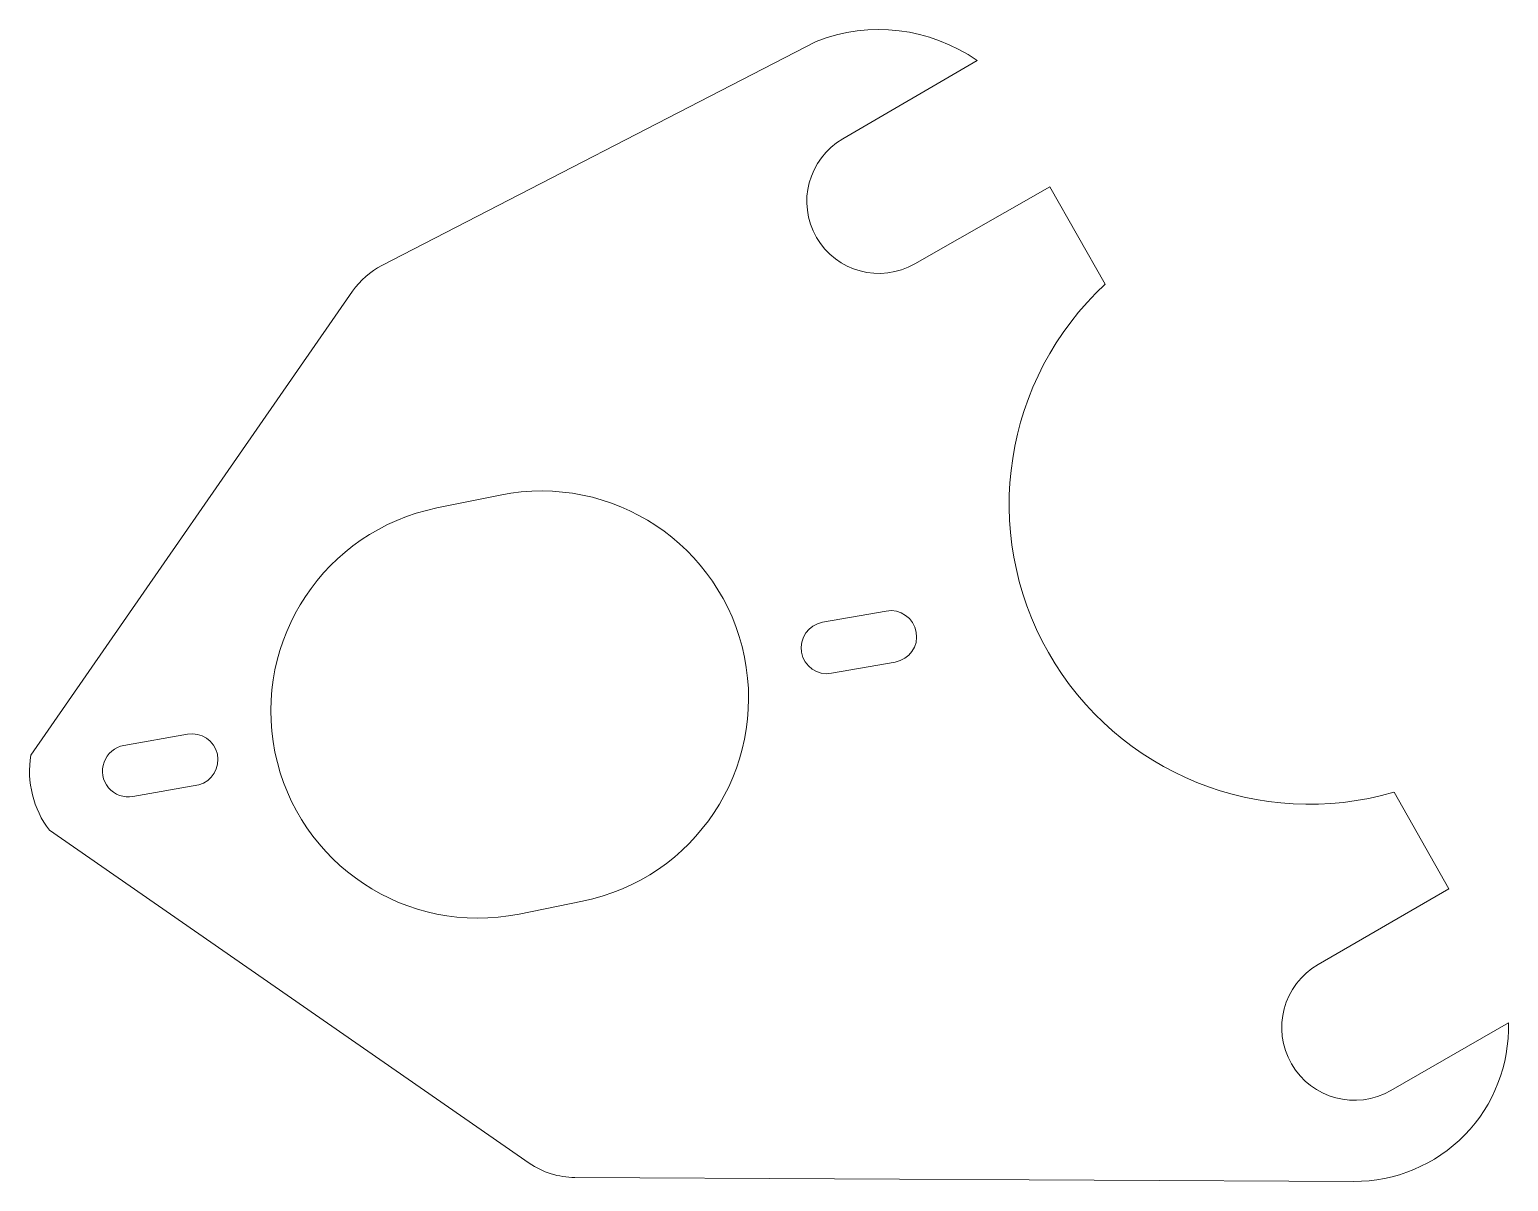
# Model space of a CAD drawing. Header units: millimetres. Extents: x -141.6 to -50.2, y 35.6 to 106.8.
import ezdxf

# ---------------------------------------------------------------- set-up
doc = ezdxf.new("R2010")
doc.units = ezdxf.units.MM

msp = doc.modelspace()

# ---------------------------------------------------------------- linework, layer by layer
at = {"color": 7, "linetype": 'Continuous', "lineweight": 15}
for p, q in [((-119.835, 92.197), (-92.999, 106.036)), ((-83.061, 104.86), (-91.356, 100.009)), ((-78.555, 97.056), (-86.904, 92.298)), ((-75.135, 91.038), (-78.555, 97.056)), ((-121.652, 90.602), (-141.536, 61.924)), ((-116.444, 77.205), (-112.523, 77.999)), ((-92.611, 70.142), (-88.672, 70.836)), ((-92.055, 66.99), (-88.116, 67.685)), ((-135.787, 62.529), (-131.847, 63.223)), ((-135.229, 59.378), (-131.162, 60.1)), ((-53.897, 53.67), (-57.295, 59.649)), ((-110.735, 36.727), (-140.392, 57.29)), ((-61.985, 49), (-53.897, 53.67)), ((-111.361, 52.115), (-107.44, 52.909)), ((-50.229, 45.396), (-57.481, 41.208)), ((-59.783, 35.593), (-107.912, 35.836))]:
    msp.add_line(p, q, dxfattribs=at)
for centre, radius, start, end in [((-89.13, 96.154), 10.613, 55.12188, 111.38563), ((-89.13, 96.154), 4.452, 120.00073, 300.00073), ((-117.543, 87.753), 5, 117.28017, 145.26497), ((-62.533, 77.437), 18.542, 132.81583, 286.40733), ((-109.982, 65.454), 12.8, 281.45218, 101.45218), ((-113.902, 64.66), 12.8, 101.45218, 281.45218), ((-88.394, 69.261), 1.6, 280, 100), ((-92.333, 68.566), 1.6, 100, 280), ((-131.57, 61.647), 1.6, 284.77313, 99.99877), ((-135.509, 60.953), 1.6, 99.99877, 280.07573), ((-135.509, 60.953), 6.105, 170.84877, 216.87738), ((-59.733, 45.104), 4.5, 120.02873, 300.02873), ((-59.735, 45.104), 9.511, 269.71019, 1.75891), ((-107.886, 40.836), 5, 235.26497, 269.71019)]:
    msp.add_arc(centre, radius, start, end, dxfattribs=at)

doc.saveas('drawing.dxf')
